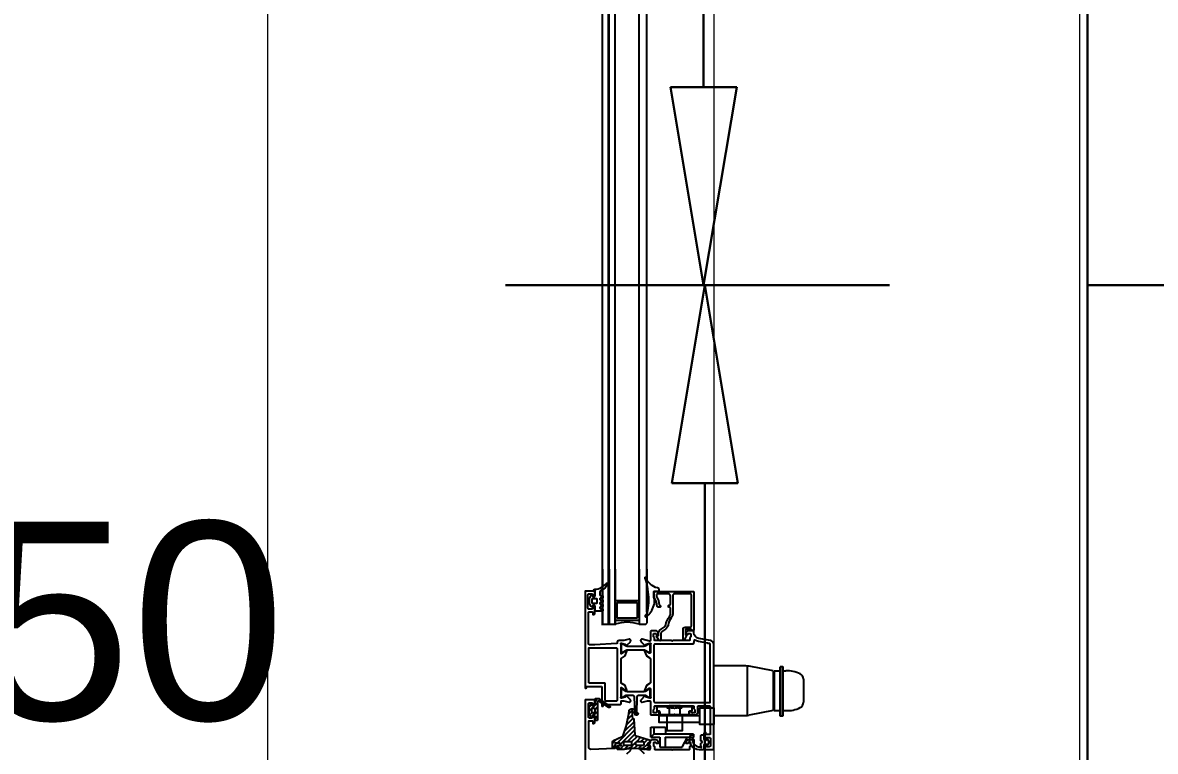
# Model space of a CAD drawing. Extents: x -1417 to 34975, y -245 to 8298.
# Drawn here: x 16771.5 to 16828.7, y 3331.4 to 3368.2 of the extents above; entities that cross this region are included whole.
import ezdxf
from ezdxf.enums import TextEntityAlignment as Align

# ---------------------------------------------------------------- set-up
doc = ezdxf.new("R2010")
doc.units = 0
doc.linetypes.add('HIDDEN', pattern=[0.375, 0.25, -0.125])
doc.layers.get('0').update_dxf_attribs({"color": 9, "lineweight": 9})
doc.layers.get('Defpoints').update_dxf_attribs({"color": 9, "lineweight": 9})
for name, color, linetype, lineweight in [('06D', 9, 'Continuous', 9), ('10', 9, 'Continuous', 9), ('15', 9, 'Continuous', 9), ('22', 8, 'Continuous', 9), ('E-DATA LIFT PRIZI', 7, 'Continuous', 30), ('E-UPS PANOSU', 7, 'Continuous', 30)]:
    doc.layers.add(name, color=color, linetype=linetype, lineweight=lineweight)
doc.styles.add('Arial', font='arial.ttf', dxfattribs={"height": 2.5})
doc.styles.add('MuuM_TEXT-STANDART', font='ARIALN.TTF')
doc.dimstyles.new('rota-tek', dxfattribs={"dimscale": 20, "dimtxt": 1, "dimasz": 0.5, "dimexe": 0.5, "dimexo": 0.5, "dimgap": 0.5, "dimtad": 1, "dimdec": 1, "dimrnd": 0.5, "dimdsep": 46, "dimtxsty": 'MuuM_TEXT-STANDART', "dimblk": 'CLOSEDBLANK', "dimcen": 0, "dimdle": 0.15, "dimclrd": 256, "dimclre": 256, "dimclrt": 256, "dimadec": 0, "dimazin": 0, "dimtfac": 5, "dimtdec": 1, "dimtix": 1, "dimtmove": 2, "dimatfit": 3, "dimfxl": 3, "dimfxlon": 1, "dimtolj": 1, "dimlwd": -1, "dimlwe": -1, "dimarcsym": 0})

# ---------------------------------------------------------------- blocks, each defined once
blk = doc.blocks.new('ciftkanatdograma_pr2')
at = {"layer": '06D', "lineweight": 25, "ltscale": 0.5}
h = blk.add_hatch(dxfattribs=at)
h.set_pattern_fill('ANSI31', color=256, scale=0.05, angle=450, style=0)
h.set_pattern_definition([(315, (109.6646, 131.83068), (0.1122532, 0.1122532), [])])
edge = h.paths.add_edge_path(flags=16)
edge.add_arc((-71.62, 0.488), 0.025, 180, 270, ccw=False)
edge.add_line((-71.645, 0.488), (-71.645, 0.588))
edge.add_arc((-71.62, 0.588), 0.025, 90, 180, ccw=False)
edge.add_line((-71.62, 0.613), (-71.44, 0.613))
edge.add_arc((-71.44, 0.588), 0.025, 0, 90, ccw=False)
edge.add_line((-71.415, 0.588), (-71.415, 0.488))
edge.add_arc((-71.44, 0.488), 0.025, 270, 360, ccw=False)
edge.add_line((-71.44, 0.463), (-71.62, 0.463))
edge = h.paths.add_edge_path()
edge.add_arc((-71.815, 0.493), 0.035, 270, 360)
edge.add_line((-71.78, 0.493), (-71.78, 0.573))
edge.add_arc((-71.795, 0.573), 0.015, 360, 402.1692)
edge.add_line((-71.784, 0.583), (-71.824, 0.625))
edge.add_arc((-71.795, 0.653), 0.04, 117.0437, 223.6131, ccw=False)
edge.add_line((-71.813, 0.689), (-71.724, 0.734))
edge.add_arc((-71.645, 0.578), 0.175, 90, 117.0437, ccw=False)
edge.add_line((-71.645, 0.753), (-71.415, 0.753))
edge.add_arc((-71.415, 0.578), 0.175, 62.9563, 90, ccw=False)
edge.add_line((-71.335, 0.734), (-71.247, 0.689))
edge.add_arc((-71.265, 0.653), 0.04, -43.6131, 62.9563, ccw=False)
edge.add_line((-71.236, 0.625), (-71.276, 0.583))
edge.add_arc((-71.265, 0.573), 0.015, 137.8308, 180)
edge.add_line((-71.28, 0.573), (-71.28, 0.493))
edge.add_arc((-71.245, 0.493), 0.035, 180, 270)
edge.add_line((-71.245, 0.458), (-70.965, 0.458))
edge.add_arc((-70.965, 0.418), 0.04, 0, 90, ccw=False)
edge.add_line((-70.925, 0.418), (-70.925, 0.273))
edge.add_arc((-70.975, 0.273), 0.05, -40.0348, 0, ccw=False)
edge.add_line((-70.936, 0.241), (-71.309, -0.293))
edge.add_arc((-71.34, -0.267), 0.04, 146.9957, 319.9652, ccw=False)
edge.add_line((-71.373, -0.245), (-71.055, 0.26))
edge.add_arc((-71.106, 0.292), 0.06, 326.9957, 506.1456)
edge.add_line((-71.155, 0.326), (-71.995, 0.326))
edge.add_arc((-71.995, 0.366), 0.04, 180, 270, ccw=False)
edge.add_line((-72.035, 0.366), (-72.035, 0.418))
edge.add_arc((-71.995, 0.418), 0.04, 90, 180, ccw=False)
edge.add_line((-71.995, 0.458), (-71.815, 0.458))
h = blk.add_hatch(dxfattribs=at)
h.set_pattern_fill('ANSI31', color=256, scale=0.05, style=0)
h.set_pattern_definition([(315, (-72.79522, -250.68329), (-0.1122532, -0.1122532), [])])
h.paths.add_polyline_path([(-71.671, -1.695), (-71.483, -1.514, 0.203536), (-71.453, -1.442), (-71.453, -1.362, 0.380587), (-71.541, -1.262, -0.061836), (-72.798, -0.955, -0.189764), (-72.852, -0.906), (-73.043, -0.477, 0.285747), (-73.133, -0.422), (-73.423, -0.422, 0.414214), (-73.443, -0.442), (-73.443, -0.532, 0.414214), (-73.423, -0.552), (-73.208, -0.552, -0.414214), (-73.173, -0.587), (-73.173, -0.777, -0.414214), (-73.198, -0.802), (-73.278, -0.802, -0.414214), (-73.303, -0.777), (-73.303, -0.742, 0.414214), (-73.333, -0.712), (-73.399, -0.712, 0.296563), (-73.417, -0.724), (-73.477, -0.859, 0.104779), (-73.493, -0.932), (-73.493, -1.012, -0.081633), (-73.493, -1.992), (-73.493, -2.072, 0.104779), (-73.477, -2.145), (-73.417, -2.28, 0.296563), (-73.399, -2.292), (-73.333, -2.292, 0.414214), (-73.303, -2.262), (-73.303, -2.227, -0.414214), (-73.278, -2.202), (-73.198, -2.202, -0.414214), (-73.173, -2.227), (-73.173, -2.287, 0.414214), (-73.148, -2.312), (-73.053, -2.312, 0.328426), (-73.005, -2.276), (-72.786, -1.574, -0.309555), (-72.764, -1.557), (-71.961, -1.502, 0.394287), (-71.943, -1.482, -0.364538), (-71.901, -1.432, -0.068684), (-71.601, -1.422, -0.950368), (-71.603, -1.462, 0.000002), (-71.603, -1.462), (-71.754, -1.609, 0.999219)])
h.paths.add_polyline_path([(-73.103, -1.362), (-73.103, -1.022, 0.414214), (-73.133, -0.992), (-73.263, -0.992, 0.414214), (-73.293, -1.022), (-73.293, -1.362, 0.414214), (-73.263, -1.392), (-73.133, -1.392, 0.414214)], flags=16)
h.paths.add_polyline_path([(-73.133, -1.612), (-73.263, -1.612, 0.414214), (-73.293, -1.642), (-73.293, -1.982, 0.414214), (-73.263, -2.012), (-73.133, -2.012, 0.414214), (-73.103, -1.982), (-73.103, -1.642, 0.414214)], flags=16)
for p, q in [((-66.975, -0.563), (-66.975, -1.763)), ((-65.975, -0.563), (-65.975, -1.763)), ((-71.782, -5.536), (-71.782, -7.15)), ((-69.282, -7.15), (-69.282, -5.536)), ((-71.778, -7.236), (-69.286, -7.236)), ((-71.532, -8.536), (-71.765, -7.32)), ((-69.532, -8.536), (-69.298, -7.32)), ((-69.532, -8.536), (-71.532, -8.536)), ((-71.803, -8.88), (-69.325, -8.88)), ((-71.803, -8.88, 0), (-69.325, -8.88, 0)), ((-69.325, -9.03), (-71.803, -9.03)), ((-69.325, -9.03, 0), (-71.803, -9.03, 0)), ((-71.532, -8.584), (-71.532, -8.88)), ((-69.532, -8.584), (-71.532, -8.584)), ((-71.532, -8.584, 0), (-71.532, -8.88, 0)), ((-69.532, -8.584, 0), (-71.532, -8.584, 0)), ((-71.532, -9.03), (-71.532, -9.173)), ((-71.532, -9.03, 0), (-71.532, -9.173, 0)), ((-69.532, -8.584), (-69.532, -8.88)), ((-69.532, -8.584, 0), (-69.532, -8.88, 0)), ((-69.532, -9.03), (-69.532, -9.173)), ((-69.532, -9.03, 0), (-69.532, -9.173, 0)), ((-69.946, -10.061, 0), (-71.118, -10.061, 0))]:
    blk.add_line(p, q, dxfattribs=at)
at = {"layer": '06D'}
for points in [[(-0.3, 17), (-149.7, 17)], [(-7.711, -5.535), (-141.935, -5.535)], [(-1.997, -22), (-1.997, -24), (-148, -24), (-148, -22)]]:
    blk.add_lwpolyline(points, dxfattribs=at)
at = {"layer": '06D', "lineweight": 25, "ltscale": 0.5}
for points in [[(-71.815, 0.458, 0.414214), (-71.78, 0.493), (-71.78, 0.573, 0.186103), (-71.784, 0.583), (-71.824, 0.625, -0.501687), (-71.813, 0.689), (-71.724, 0.734, -0.118551), (-71.645, 0.753), (-71.415, 0.753, -0.118551), (-71.335, 0.734), (-71.247, 0.689, -0.501687), (-71.236, 0.625), (-71.276, 0.583, 0.186103), (-71.28, 0.573), (-71.28, 0.493, 0.414214), (-71.245, 0.458), (-70.965, 0.458, -0.414214), (-70.925, 0.418), (-70.925, 0.273, -0.176484), (-70.936, 0.241), (-71.309, -0.293, -0.940455), (-71.373, -0.245), (-71.055, 0.26, 0.992608), (-71.155, 0.326), (-71.995, 0.326, -0.414214), (-72.035, 0.366), (-72.035, 0.418, -0.414214), (-71.995, 0.458)], [(-70.846, -1.676, -0.403142), (-70.75, -1.776), (-70.75, -2.017, -0.131652), (-70.763, -2.067), (-70.871, -2.254, 0.131652), (-70.875, -2.269), (-70.875, -2.294, 0.414214), (-70.845, -2.324), (-70.485, -2.324, 0.414214), (-70.455, -2.294), (-70.455, -2.269, 0.131652), (-70.459, -2.254), (-70.567, -2.067, -0.131652), (-70.58, -2.017), (-70.58, -1.171, -0.131652), (-70.567, -1.121), (-70.459, -0.934, 0.131652), (-70.455, -0.919), (-70.455, -0.894, 0.414214), (-70.485, -0.864), (-70.845, -0.864, 0.414214), (-70.875, -0.894), (-70.875, -0.919, 0.131652), (-70.871, -0.934), (-70.763, -1.121, -0.131652), (-70.75, -1.171), (-70.75, -1.412, -0.403142), (-70.846, -1.512), (-71.702, -1.544, 0.962756), (-71.702, -1.644)], [(-68.28, -1.121), (-68.173, -0.934, 0.131652), (-68.169, -0.919), (-68.169, -0.894, 0.414214), (-68.199, -0.864), (-68.559, -0.864, 0.414214), (-68.589, -0.894), (-68.589, -0.919, 0.131652), (-68.585, -0.934), (-68.477, -1.121, -0.131652), (-68.464, -1.171), (-68.464, -2.017, -0.131652), (-68.477, -2.067), (-68.585, -2.254, 0.131652), (-68.589, -2.269), (-68.589, -2.294, 0.414214), (-68.559, -2.324), (-68.199, -2.324, 0.414214), (-68.169, -2.294), (-68.169, -2.269, 0.131652), (-68.173, -2.254), (-68.28, -2.067, -0.131652), (-68.294, -2.017), (-68.294, -1.171, -0.131652)], [(-66.875, -0.693, -0.414214), (-66.845, -0.663), (-66.105, -0.663, -0.414214), (-66.075, -0.693), (-66.075, -1.633, -0.414214), (-66.105, -1.663), (-66.845, -1.663, -0.414214), (-66.875, -1.633)], [(-65.505, -2.533), (-65.505, -2.753, 0.414214), (-65.475, -2.783), (-65.437, -2.783, 0.356389), (-65.339, -2.703, -0.262181), (-64.825, -2.11, 0.316752), (-64.805, -2.082, 0.499585), (-64.843, -2.053, -0.048291), (-65.399, -2.195, -0.086497), (-66.497, -2.192, -0.16681), (-66.725, -2.08, 0.169383), (-66.746, -2.066), (-66.759, -2.063, 0.513067), (-66.806, -2.129, 0.159858), (-66.231, -2.509, 0.178819), (-65.865, -2.527), (-65.845, -2.517, -0.13005), (-65.796, -2.503), (-65.535, -2.503, -0.414214)]]:
    blk.add_lwpolyline(points, format="xyb", close=True, dxfattribs=at)
for points in [[(-65.409, 0.475, 0.220745), (-65.099, -0.119, -0.651907), (-65.155, -0.188, -0.176952), (-65.447, 0.128, 0.281357), (-65.59, 0.216), (-65.671, 0.216), (-65.685, 0.216), (-65.692, 0.215), (-65.699, 0.214), (-65.707, 0.211), (-65.714, 0.207), (-65.72, 0.201), (-65.725, 0.195), (-65.729, 0.188), (-65.732, 0.181), (-65.735, 0.166), (-65.735, 0.09), (-65.735, 0.087), (-65.735, 0.084), (-65.737, 0.081), (-65.738, 0.079), (-65.74, 0.076), (-65.743, 0.074), (-65.746, 0.072), (-65.749, 0.071), (-65.755, 0.07), (-65.835, 0.07), (-65.837, 0.07), (-65.84, 0.071), (-65.843, 0.072), (-65.846, 0.074), (-65.849, 0.076), (-65.851, 0.079), (-65.852, 0.081), (-65.854, 0.084), (-65.855, 0.09), (-65.855, 0.166), (-65.855, 0.173), (-65.857, 0.181), (-65.86, 0.188), (-65.864, 0.195), (-65.869, 0.201), (-65.875, 0.207), (-65.882, 0.211), (-65.89, 0.214), (-65.905, 0.216), (-65.912, 0.215), (-65.919, 0.214), (-65.927, 0.211), (-65.934, 0.207), (-65.94, 0.201), (-65.945, 0.195), (-65.949, 0.188), (-65.952, 0.181), (-65.955, 0.166), (-65.955, 0.09), (-65.955, 0.087), (-65.955, 0.084), (-65.957, 0.081), (-65.958, 0.079), (-65.96, 0.076), (-65.963, 0.074), (-65.966, 0.072), (-65.969, 0.071), (-65.975, 0.07), (-66.055, 0.07), (-66.057, 0.07), (-66.06, 0.071), (-66.063, 0.072), (-66.066, 0.074), (-66.069, 0.076), (-66.071, 0.079), (-66.072, 0.081), (-66.074, 0.084), (-66.075, 0.09), (-66.075, 0.166), (-66.075, 0.173), (-66.077, 0.181), (-66.08, 0.188), (-66.084, 0.195), (-66.089, 0.201), (-66.095, 0.207), (-66.102, 0.211), (-66.11, 0.214), (-66.125, 0.216), (-66.132, 0.215), (-66.139, 0.214), (-66.147, 0.211), (-66.154, 0.207), (-66.16, 0.201), (-66.165, 0.195), (-66.169, 0.188), (-66.172, 0.181), (-66.175, 0.166), (-66.175, 0.09), (-66.175, 0.087), (-66.175, 0.084), (-66.177, 0.081), (-66.178, 0.079), (-66.18, 0.076), (-66.183, 0.074), (-66.186, 0.072), (-66.189, 0.071), (-66.195, 0.07), (-66.275, 0.07), (-66.277, 0.07), (-66.28, 0.071), (-66.283, 0.072), (-66.286, 0.074), (-66.289, 0.076), (-66.291, 0.079), (-66.292, 0.081), (-66.294, 0.084), (-66.295, 0.09), (-66.295, 0.166), (-66.295, 0.173), (-66.297, 0.181), (-66.3, 0.188), (-66.304, 0.195), (-66.309, 0.201), (-66.315, 0.207), (-66.322, 0.211), (-66.33, 0.214), (-66.345, 0.216), (-66.352, 0.215), (-66.359, 0.214), (-66.367, 0.211), (-66.374, 0.207), (-66.38, 0.201), (-66.385, 0.195), (-66.389, 0.188), (-66.392, 0.181), (-66.395, 0.166), (-66.395, 0.09), (-66.395, 0.087), (-66.395, 0.084), (-66.397, 0.081), (-66.398, 0.079), (-66.4, 0.076), (-66.403, 0.074), (-66.406, 0.072), (-66.409, 0.071), (-66.414, 0.07), (-66.494, 0.07), (-66.497, 0.07), (-66.5, 0.071), (-66.503, 0.072), (-66.506, 0.074), (-66.509, 0.076), (-66.511, 0.078), (-66.512, 0.081), (-66.514, 0.084), (-66.515, 0.09), (-66.515, 0.428, -0.414214), (-66.485, 0.458), (-66.253, 0.458, 0.414214), (-66.223, 0.488), (-66.223, 0.553, 0.291535), (-66.235, 0.571), (-66.283, 0.591, -0.613042), (-66.285, 0.654), (-66.166, 0.717, -0.127095), (-66.103, 0.733), (-65.903, 0.733, -0.127095), (-65.84, 0.717), (-65.732, 0.66, -0.585233), (-65.732, 0.59), (-65.779, 0.565, 0.167811), (-65.783, 0.553), (-65.783, 0.488, 0.414214), (-65.753, 0.458), (-65.458, 0.458), (-65.458, 0.522, -0.394677), (-65.409, 0.475)], [(-73.493, -1.992, 0.081633), (-73.493, -1.012), (-73.493, -0.932, -0.104779), (-73.477, -0.859), (-73.417, -0.724, -0.296563), (-73.399, -0.712), (-73.333, -0.712, -0.414214), (-73.303, -0.742), (-73.303, -0.777, 0.414214), (-73.278, -0.802), (-73.198, -0.802, 0.414214), (-73.173, -0.777), (-73.173, -0.587, 0.414214), (-73.208, -0.552), (-73.423, -0.552, -0.414214), (-73.443, -0.532), (-73.443, -0.442, -0.414214), (-73.423, -0.422), (-73.133, -0.422, -0.285747), (-73.043, -0.477), (-72.852, -0.906, 0.189764), (-72.798, -0.955, 0.061836), (-71.541, -1.262, -0.380587), (-71.453, -1.362), (-71.453, -1.442, -0.203536), (-71.483, -1.514), (-71.671, -1.695, -0.999219), (-71.754, -1.609), (-71.603, -1.462, 0.950364), (-71.601, -1.422, 0.068684), (-71.901, -1.432, 0.364538), (-71.943, -1.482, -0.394287), (-71.961, -1.502), (-72.764, -1.557, 0.309555), (-72.786, -1.574), (-73.005, -2.276, -0.328426), (-73.053, -2.312), (-73.148, -2.312, -0.414214), (-73.173, -2.287), (-73.173, -2.227, 0.414214), (-73.198, -2.202), (-73.278, -2.202, 0.414214), (-73.303, -2.227), (-73.303, -2.262, -0.414214), (-73.333, -2.292), (-73.399, -2.292, -0.296563), (-73.417, -2.28), (-73.477, -2.145, -0.104779), (-73.493, -2.072), (-73.493, -1.992)]]:
    blk.add_lwpolyline(points, format="xyb", dxfattribs=at)
at = {"layer": '06D', "lineweight": 25, "ltscale": 0.5, "elevation": 0}
blk.add_lwpolyline([(-69.325, -8.88), (-71.803, -8.88), (-71.803, -9.03), (-69.325, -9.03)], close=True, dxfattribs=at)
at = {"layer": '06D', "lineweight": 25, "ltscale": 0.5}
for centre, radius, start, end in [((-68.925, -1.163), 1.85, 341.0754, 18.9246), ((-70.882, -7.15), 0.9, 180, 190.8855), ((-70.182, -7.15), 0.9, 349.1145, 0), ((-70.139, -9.268, 0), 1.396, 176.0974, 206.7398), ((-70.925, -9.268, 0), 1.396, 333.2602, 3.9026), ((-71.118, -9.761, 0), 0.3, 206.7398, 270), ((-69.946, -9.761, 0), 0.3, 270, 333.2602)]:
    blk.add_arc(centre, radius, start, end, dxfattribs=at)
at = {"layer": '10', "lineweight": 25, "ltscale": 0.5}
for p, q in [((-73.382, -2.815), (-73.382, -2.985)), ((-72.882, -2.815), (-73.382, -2.815)), ((-72.719, -2.511), (-72.882, -2.351)), ((-72.882, -2.351), (-72.719, -2.351)), ((-72.882, -2.351), (-72.882, -2.815)), ((-72.719, -2.351), (-72.373, -2.351)), ((-72.373, -2.511), (-72.719, -2.511)), ((-72.719, -4.507), (-72.719, -2.511)), ((-72.373, -2.351), (-72.373, -3.092)), ((-73.382, -2.985), (-73.382, -3.946)), ((-72.882, -3.086), (-73.382, -3.086)), ((-72.882, -3.086), (-72.882, -4.507)), ((-72.373, -3.092), (-72.719, -3.092)), ((-73.382, -3.946), (-72.882, -4.216)), ((-72.719, -4.507), (-72.882, -4.507))]:
    blk.add_line(p, q, dxfattribs=at)
for points in [[(-73.727, -1.152), (-73.556, -1.325), (-73.538, -1.337, 0.700084), (-73.43, -1.262), (-73.5, -1.001), (-73.5, -0.696, -0.414214), (-73.47, -0.666), (-73.33, -0.666, -0.414214), (-73.3, -0.696), (-73.3, -0.846, 0.414214), (-73.29, -0.856), (-73.28, -0.856, 0.414214), (-73.18, -0.756), (-73.18, -0.666, 0.414214), (-73.3, -0.546), (-73.421, -0.546, -0.403083), (-73.451, -0.517), (-73.496, 0.671, -0.425337), (-73.396, 0.774), (-73.077, 0.774), (-73.077, 0.764), (-72.927, 0.764), (-72.927, 0.774), (-72.597, 0.774), (-72.597, 0.764), (-72.447, 0.764), (-72.447, 0.774), (-72.18, 0.774), (-72.18, 0.764), (-72.05, 0.764), (-72.05, 0.594, -0.414214), (-72.08, 0.564), (-72.18, 0.564), (-72.18, 0.514, 0.414214), (-72.13, 0.464), (-71.82, 0.464, 0.414214), (-71.75, 0.534), (-71.75, 0.554, 0.414214), (-71.76, 0.564), (-71.86, 0.564, -0.414214), (-71.91, 0.614), (-71.91, 0.734, -0.414214), (-71.86, 0.784), (-71.19, 0.784, -0.414214), (-71.14, 0.734), (-71.14, 0.614, -0.414214), (-71.19, 0.564), (-71.29, 0.564, 0.414214), (-71.3, 0.554), (-71.3, 0.534, 0.414214), (-71.23, 0.464), (-71.01, 0.464, 0.414214), (-71, 0.474), (-71, 0.954, 0.414214), (-71.01, 0.964), (-78.99, 0.964, 0.414214)], [(-68.12, -0.658, -0.459137), (-68.156, -0.63), (-68.21, 0.464), (-68.21, 0.734, -0.414214), (-68.16, 0.784), (-66.58, 0.784, -0.414214), (-66.55, 0.754), (-66.55, 0.594, -0.414214), (-66.58, 0.564), (-66.68, 0.564), (-66.68, 0.514, 0.414214), (-66.63, 0.464), (-66.32, 0.464, 0.414214), (-66.25, 0.534), (-66.25, 0.554, 0.414214), (-66.26, 0.564), (-66.36, 0.564, -0.414214), (-66.41, 0.614), (-66.41, 0.764, -0.414214), (-66.36, 0.814), (-65.69, 0.814, -0.414214), (-65.64, 0.764), (-65.64, 0.614, -0.414214), (-65.69, 0.564), (-65.79, 0.564, 0.414214), (-65.8, 0.554), (-65.8, 0.534, 0.414214), (-65.73, 0.464), (-65.51, 0.464, 0.414214), (-65.5, 0.474), (-65.5, 0.954, 0.414214), (-65.51, 0.964), (-70.375, 0.964, 0.535184), (-70.398, 0.93), (-70.38, 0.886), (-70.35, 0.886, -0.414214), (-70.32, 0.856), (-70.32, 0.144, -0.414214), (-70.35, 0.114), (-71.295, 0.114, 0.535184), (-71.318, 0.08), (-71.308, 0.055, 0.302776), (-71.28, 0.036), (-71.25, 0.036, -0.414214), (-71.22, 0.006), (-71.22, -0.826, 0.414214), (-71.19, -0.856), (-71.071, -0.856, -0.414214), (-71.041, -0.886), (-71.041, -1.001), (-71.111, -1.262, 0.700084), (-71.003, -1.337), (-70.985, -1.325), (-70.814, -1.152, 0.607471), (-70.83, -1.092, -0.283637), (-70.853, -1.07), (-70.902, -0.886, -1.229391), (-70.852, -0.856), (-70.377, -0.856), (-70.54, -1.122, 0.859449), (-70.51, -1.147), (-70.265, -1.055), (-70.143, -0.856), (-68.898, -0.856), (-68.776, -1.055), (-68.532, -1.147, 0.859449), (-68.501, -1.122), (-68.664, -0.856), (-68.19, -0.856, -1.229391), (-68.139, -0.886), (-68.189, -1.07, -0.283637), (-68.211, -1.092, 0.607471), (-68.227, -1.152), (-68.056, -1.325), (-68.038, -1.337, 0.700084), (-67.93, -1.262), (-68, -1.001), (-68, -0.756, 0.474196), (-68.12, -0.658)], [(-73.08, -2.336, -0.414222), (-73, -2.416), (-73, -2.586, -0.414214), (-73.15, -2.736), (-73.19, -2.736, -0.414214), (-73.2, -2.726), (-73.2, -2.665, -0.366034), (-73.175, -2.635, 0.365977), (-73.15, -2.606), (-73.15, -2.516, 0.414214), (-73.18, -2.486), (-73.29, -2.486, 0.365977), (-73.32, -2.511, -0.365977), (-73.349, -2.536), (-73.47, -2.536, 0.414214), (-73.5, -2.566), (-73.5, -3.406), (-73.53, -3.436), (-73.5, -3.466), (-73.5, -4.306, 0.414214), (-73.47, -4.336), (-73.349, -4.336, -0.365977), (-73.32, -4.361, 0.365977), (-73.29, -4.386), (-73.18, -4.386, 0.414214), (-73.15, -4.356), (-73.15, -4.266, 0.365977), (-73.175, -4.236, -0.366034), (-73.2, -4.206), (-73.2, -4.146, -0.414214), (-73.19, -4.136), (-73.15, -4.136, -0.414214), (-73, -4.286), (-73, -4.526, -0.414214), (-73.01, -4.536), (-76.99, -4.536, -0.414214)], [(-73.727, -2.039), (-73.556, -1.867), (-73.538, -1.854, -0.700084), (-73.43, -1.929), (-73.5, -2.19), (-73.5, -2.306, 0.414214), (-73.47, -2.336), (-73.33, -2.336, 0.414214), (-73.3, -2.306), (-73.3, -2.196, -0.414214), (-73.29, -2.186), (-73.28, -2.186, -0.414214), (-73.18, -2.286), (-73.18, -2.306, 0.414214), (-73.15, -2.336), (-73.08, -2.336)]]:
    blk.add_lwpolyline(points, format="xyb", dxfattribs=at)
for points in [[(-71.62, 0.463, -0.414214), (-71.645, 0.488), (-71.645, 0.588, -0.414214), (-71.62, 0.613), (-71.44, 0.613, -0.414214), (-71.415, 0.588), (-71.415, 0.488, -0.414214), (-71.44, 0.463)], [(-70.15, -0.036), (-70.99, -0.036, 0.414214), (-71.04, -0.086), (-71.04, -0.626, 0.414214), (-70.99, -0.676), (-68.43, -0.676, 0.414214), (-68.38, -0.626), (-68.38, 0.784), (-70.09, 0.784, 0.414214), (-70.14, 0.734), (-70.14, -0.026, -0.414214)], [(-65.898, 0.599, -0.359904), (-65.873, 0.57), (-65.873, 0.394, -0.414214), (-65.903, 0.364), (-66.103, 0.364, -0.414214), (-66.133, 0.394), (-66.133, 0.57, -0.359904), (-66.109, 0.599, -0.094739)], [(-73.103, -1.36, -0.414214), (-73.133, -1.39), (-73.263, -1.39, -0.414214), (-73.293, -1.36), (-73.293, -1.02, -0.414214), (-73.263, -0.99), (-73.133, -0.99, -0.414214), (-73.103, -1.02)], [(-73.103, -1.98, -0.414214), (-73.133, -2.01), (-73.263, -2.01, -0.414214), (-73.293, -1.98), (-73.293, -1.64, -0.414214), (-73.263, -1.61), (-73.133, -1.61, -0.414214), (-73.103, -1.64)], [(-67.849, -2.536, 0.365977), (-67.82, -2.511, -0.365977), (-67.79, -2.486), (-67.68, -2.486, -0.414214), (-67.65, -2.516), (-67.65, -2.606, -0.365977), (-67.675, -2.635, 0.366034), (-67.7, -2.665), (-67.7, -2.726, 0.414214), (-67.69, -2.736), (-67.65, -2.736, 0.414214), (-67.5, -2.586), (-67.5, -2.416, 0.414214), (-67.58, -2.336), (-68, -2.336, -0.493043), (-68.029, -2.298), (-67.93, -1.929, 0.700084), (-68.038, -1.854), (-68.056, -1.867), (-68.227, -2.039, 0.607471), (-68.211, -2.1, -0.283637), (-68.189, -2.121), (-68.139, -2.305, -1.229391), (-68.19, -2.336), (-68.611, -2.336, -0.585524), (-68.636, -2.29), (-68.502, -2.071, 0.713664), (-68.527, -2.042), (-68.776, -2.136), (-68.89, -2.321, -0.261412), (-68.915, -2.336), (-70.126, -2.336, -0.261412), (-70.152, -2.321), (-70.265, -2.136), (-70.515, -2.042, 0.713664), (-70.539, -2.071), (-70.405, -2.29, -0.585524), (-70.431, -2.336), (-70.852, -2.336, -1.229391), (-70.902, -2.305), (-70.853, -2.121, -0.283637), (-70.83, -2.1, 0.607471), (-70.814, -2.039), (-70.985, -1.867), (-71.003, -1.854, 0.700084), (-71.111, -1.929), (-71.041, -2.19), (-71.041, -2.306, -0.414214), (-71.071, -2.336), (-71.72, -2.336, 0.414214), (-71.75, -2.366), (-71.75, -2.686, 0.414222), (-71.65, -2.786), (-71.61, -2.786, 0.414214), (-71.6, -2.776), (-71.6, -2.665, 0.366034), (-71.625, -2.635, -0.365977), (-71.65, -2.606), (-71.65, -2.516, -0.414214), (-71.62, -2.486), (-71.51, -2.486, -0.365977), (-71.48, -2.511, 0.365977), (-71.451, -2.536), (-71.33, -2.536, -0.414214), (-71.3, -2.566), (-71.3, -3.506), (-71.27, -3.536), (-71.3, -3.566), (-71.3, -4.506, -0.414214), (-71.33, -4.536), (-71.451, -4.536, 0.365977), (-71.48, -4.561, -0.365977), (-71.51, -4.586), (-71.62, -4.586, -0.414214), (-71.65, -4.556), (-71.65, -4.466, -0.365977), (-71.625, -4.436, 0.366034), (-71.6, -4.406), (-71.6, -4.296, 0.414214), (-71.61, -4.286), (-71.65, -4.286, 0.414214), (-71.75, -4.386), (-71.75, -4.586, 0.414214), (-71.6, -4.736), (-71.33, -4.736, -0.414214), (-71.3, -4.766), (-71.3, -5.326, -0.414214), (-71.33, -5.356), (-72.72, -5.356, -0.414214), (-72.75, -5.326), (-72.75, -5.166, -0.414214), (-72.72, -5.136), (-72.65, -5.136), (-72.65, -5.086, 0.414214), (-72.7, -5.036), (-72.955, -5.036, 0.414214), (-73.025, -5.106), (-73.025, -5.126, 0.414214), (-73.015, -5.136), (-72.94, -5.136, -0.414214), (-72.89, -5.186), (-72.89, -5.326, -0.414214), (-72.94, -5.376), (-73.31, -5.376, -0.414214), (-73.36, -5.326), (-73.36, -5.186, -0.414214), (-73.31, -5.136), (-73.235, -5.136, 0.414214), (-73.225, -5.126), (-73.225, -5.106, 0.414214), (-73.295, -5.036), (-73.47, -5.036, 0.414214), (-73.5, -5.066), (-73.5, -5.506, 0.414214), (-73.47, -5.536), (-68.2, -5.536, 0.363975), (-68.003, -5.37), (-67.9, -4.783, -0.36397), (-67.604, -4.536), (-67.53, -4.536, 0.414214), (-67.5, -4.506), (-67.5, -4.286, 0.414214), (-67.65, -4.136), (-67.69, -4.136, 0.414214), (-67.7, -4.146), (-67.7, -4.206, 0.366034), (-67.675, -4.236, -0.365977), (-67.65, -4.266), (-67.65, -4.356, -0.414214), (-67.68, -4.386), (-67.79, -4.386, -0.365977), (-67.82, -4.361, 0.365977), (-67.849, -4.336), (-67.97, -4.336, -0.414214), (-68, -4.306), (-68, -3.466), (-68.03, -3.436), (-68, -3.406), (-68, -2.566, -0.414214), (-67.97, -2.536)], [(-71.401, -3.583), (-71.401, -3.683, -1), (-71.401, -3.743), (-71.401, -3.806), (-71.371, -3.823), (-71.401, -3.84), (-71.401, -3.903, 0.414214), (-71.371, -3.933, -0.414214), (-71.321, -3.983), (-71.321, -4.333, -0.414214), (-71.421, -4.433), (-71.541, -4.433, -0.414214), (-71.571, -4.403), (-71.571, -4.313, 0.414214), (-71.601, -4.283), (-71.651, -4.283, -0.414214), (-71.751, -4.183), (-71.751, -4.133), (-71.751, -3.583), (-71.721, -3.553), (-71.751, -3.523), (-71.751, -2.973), (-71.751, -2.923, -0.414214), (-71.651, -2.823), (-71.601, -2.823, 0.414214), (-71.571, -2.793), (-71.571, -2.703, -0.414214), (-71.541, -2.673), (-71.421, -2.673, -0.414214), (-71.321, -2.773), (-71.321, -3.123, -0.414214), (-71.371, -3.173, 0.414214), (-71.401, -3.203), (-71.401, -3.333, -1), (-71.401, -3.393), (-71.401, -3.523), (-71.431, -3.553)], [(-68.201, -5.356, 0.207097), (-68.15, -5.333), (-68.15, -5.236), (-68.132, -5.236), (-68.047, -4.757, -0.106114), (-67.976, -4.582, 0.602221), (-68.001, -4.536), (-68.05, -4.536, -0.162278), (-68.11, -4.516), (-68.15, -4.516, -0.414214), (-68.18, -4.486), (-68.18, -2.566, 0.414214), (-68.23, -2.516), (-71.07, -2.516, 0.414214), (-71.12, -2.566), (-71.12, -5.356)], [(-66.318, -3.314), (-66.318, -3.274, -0.414214), (-66.288, -3.244), (-66.248, -3.244, -0.414214), (-66.218, -3.274), (-66.218, -3.294, 0.414214), (-66.168, -3.344), (-65.738, -3.344, 0.414214), (-65.638, -3.244), (-65.638, -2.695, 0.414214), (-65.688, -2.645), (-65.74, -2.645, 0.127567), (-65.774, -2.653, -0.09888), (-66.192, -2.787, 0.367727), (-66.218, -2.816, -0.399482), (-66.248, -2.844), (-66.288, -2.844, -0.414214), (-66.318, -2.814), (-66.318, -2.723, -0.400329), (-66.271, -2.673, 0.114933), (-65.834, -2.55, -0.127017), (-65.737, -2.525), (-65.548, -2.525, -0.414214), (-65.518, -2.555), (-65.518, -4.495, -0.414214), (-65.548, -4.525), (-67.468, -4.525, -0.414214), (-67.498, -4.495), (-67.498, -4.435, -0.414214), (-67.468, -4.405), (-67.448, -4.405), (-67.448, -4.105), (-67.718, -4.105), (-67.738, -4.14, -0.414214), (-67.779, -4.151), (-67.95, -4.052, -0.767327), (-67.932, -3.985), (-67.428, -3.985, -0.414214), (-67.328, -4.085), (-67.328, -4.355, 0.414214), (-67.278, -4.405), (-65.688, -4.405, 0.414214), (-65.638, -4.355), (-65.638, -3.564, 0.414214), (-65.738, -3.464), (-66.652, -3.464, -0.172094), (-66.853, -3.393, 0.126051), (-67.214, -3.227, -0.197455), (-67.419, -3.096), (-67.527, -2.941, 0.244698), (-67.674, -2.865), (-67.954, -2.865, -0.767327), (-67.981, -2.763), (-67.783, -2.649, -0.57735), (-67.738, -2.675), (-67.738, -2.745), (-67.674, -2.745, -0.244698), (-67.429, -2.873), (-67.326, -3.027, 0.197455), (-67.198, -3.109, -0.126051), (-66.783, -3.3, 0.178336), (-66.652, -3.344), (-66.348, -3.344, 0.414214)], [(-73.284, -5.156), (-73.224, -5.156), (-73.224, -5.076, 0.236068), (-73.304, -5.036), (-73.468, -5.036, -0.414214), (-73.518, -4.986), (-73.518, -4.814, -0.557109), (-72.795, -4.367, -0.284432), (-72.754, -4.434, -0.557109), (-72.862, -4.501, 0.59685), (-73.366, -4.856, 2.161979), (-73.331, -4.886), (-73.189, -4.886, 1), (-73.069, -4.886), (-72.804, -4.886, -0.414214), (-72.754, -4.936), (-72.754, -4.986, -0.414214), (-72.804, -5.036), (-72.954, -5.036, 0.236068), (-73.034, -5.076), (-73.034, -5.156), (-72.974, -5.156), (-72.974, -5.189, -0.323522), (-73.008, -5.237), (-73.101, -5.268, -0.019238), (-73.109, -5.27), (-73.149, -5.27, -0.019238), (-73.156, -5.268), (-73.249, -5.237, -0.323522), (-73.284, -5.189)]]:
    blk.add_lwpolyline(points, format="xyb", close=True, dxfattribs=at)
blk.add_lwpolyline([(-72.132, -4.84), (-72.132, -2.774), (-71.782, -2.774), (-71.782, -4.84)], dxfattribs=at)
for points in [[(-71.751, -3.186), (-71.751, -3.94), (-72.552, -3.94), (-72.552, -3.186)], [(-71.751, -3.289), (-71.751, -3.837), (-71.3, -3.837), (-71.3, -3.289)], [(-71.399, -5.54), (-72.232, -5.54), (-72.232, -4.84), (-71.399, -4.84)]]:
    blk.add_lwpolyline(points, close=True, dxfattribs=at)
blk.add_arc((-71.62, -4.456), 0.03, 99.5941, 180, dxfattribs=at)
at = {"layer": '15', "lineweight": 25, "ltscale": 0.5}
for p, q in [((-67.217, 0.074), (-16.78, 0.075)), ((-67.175, 0.025), (-67.125, 0.075)), ((-67.175, 0.025), (-67.175, -0.563)), ((-64.4, 0.075), (-67.125, 0.075)), ((-67.217, -0.226), (-16.78, -0.225)), ((-67.217, -0.264), (-16.78, -0.263)), ((-67.217, -0.564), (-16.78, -0.563)), ((-64.4, -0.225), (-67.175, -0.225)), ((-64.4, -0.263), (-67.175, -0.263)), ((-64.4, -0.563), (-67.175, -0.563)), ((-67.175, -1.763), (-67.175, -2.113)), ((-64.4, -1.763), (-67.175, -1.763)), ((-67.175, -2.113), (-67.125, -2.163)), ((-64.4, -2.163), (-67.125, -2.163)), ((-64.4, -2.163), (-66.669, -2.163)), ((-66.568, -1.764), (-16.78, -1.763)), ((-66.568, -2.164), (-16.78, -2.163))]:
    blk.add_line(p, q, dxfattribs=at)
blk = doc.blocks.new('0_windowno')
at = {"style": 'Arial'}
blk.add_attdef('GENISLIK', text='', height=2, dxfattribs=at).set_placement((4.036, 0), align=Align.BOTTOM_LEFT)
blk.add_attdef('PENCERENO', text='', height=2, dxfattribs=at).set_placement((0, 0), align=Align.MIDDLE_CENTER)
blk.add_attdef('YUKSEKLIK', text='', height=2, dxfattribs=at).set_placement((4.036, -0.5), align=Align.TOP_LEFT)
blk = doc.blocks.new('_ClosedBlank')
at = {"color": 0, "linetype": 'ByBlock', "lineweight": -2}
for p, q in [((-1, 0.1667), (0, 0)), ((-1, 0.1667), (-1, -0.1667)), ((0, 0), (-1, -0.1667))]:
    blk.add_line(p, q, dxfattribs=at)
blk = doc.blocks.new('*D816')
at = {"layer": 'Defpoints', "color": 0, "transparency": 16777216}
for p in [(16805.863, 3434.949), (16825.237, 3434.949), (16825.237, 3354.949)]:
    blk.add_point(p, dxfattribs=at)
at = {"layer": 'E-DATA LIFT PRIZI', "transparency": 16777216}
for p, q in [((16815.237, 3434.949), (16795.863, 3434.949)), ((16805.863, 3364.949), (16805.863, 3424.949)), ((16815.237, 3354.949), (16795.863, 3354.949))]:
    blk.add_line(p, q, dxfattribs=at)
at = {"layer": 'E-DATA LIFT PRIZI', "transparency": 16777216, "xscale": 10, "yscale": 10, "zscale": 10}
for p, rotation in [((16805.863, 3434.949), 90), ((16805.863, 3354.949), 270)]:
    blk.add_blockref('_ClosedBlank', p, dxfattribs=dict(at, rotation=rotation))
at = {"layer": 'E-DATA LIFT PRIZI', "transparency": 16777216, "insert": (16785.651, 3394.949), "char_height": 20, "attachment_point": 5, "rotation": 90, "style": 'MuuM_TEXT-STANDART'}
blk.add_mtext('\\A1;80', dxfattribs=at)
blk = doc.blocks.new('*D817')
at = {"layer": 'Defpoints', "color": 0, "transparency": 16777216}
for p in [(16825.237, 3354.949), (16805.918, 3274.949), (16825.237, 3274.949)]:
    blk.add_point(p, dxfattribs=at)
at = {"layer": 'E-DATA LIFT PRIZI', "transparency": 16777216}
for p, q in [((16815.237, 3354.949), (16795.918, 3354.949)), ((16805.918, 3344.949), (16805.918, 3284.949)), ((16815.237, 3274.949), (16795.918, 3274.949))]:
    blk.add_line(p, q, dxfattribs=at)
at = {"layer": 'E-DATA LIFT PRIZI', "transparency": 16777216, "xscale": 10, "yscale": 10, "zscale": 10}
for p, rotation in [((16805.918, 3354.949), 90), ((16805.918, 3274.949), 270)]:
    blk.add_blockref('_ClosedBlank', p, dxfattribs=dict(at, rotation=rotation))
at = {"layer": 'E-DATA LIFT PRIZI', "transparency": 16777216, "insert": (16785.707, 3314.949), "char_height": 20, "attachment_point": 5, "rotation": 90, "style": 'MuuM_TEXT-STANDART'}
blk.add_mtext('\\A1;80', dxfattribs=at)

msp = doc.modelspace()

# ---------------------------------------------------------------- linework, layer by layer
at = {"layer": 'E-UPS PANOSU', "color": 7}
for points in [[(16825.237, 3354.949), (16825.237, 3434.949), (16905.237, 3434.949), (16905.237, 3354.949)], [(16825.237, 3274.949), (16825.237, 3354.949), (16905.237, 3354.949), (16905.237, 3274.949)]]:
    msp.add_lwpolyline(points, close=True, dxfattribs=at)

# ---------------------------------------------------------------- block references
at = {"layer": '10', "linetype": 'HIDDEN', "rotation": 90}
msp.add_blockref('ciftkanatdograma_pr2', (16800.838, 3405), dxfattribs=at)
at = {"layer": '22'}
ref = msp.add_blockref('0_windowno', (16742.196, 3330), dxfattribs=dict(at, xscale=5, yscale=5, zscale=5))
ref.add_attrib('GENISLIK', '150', dxfattribs={"layer": '0', "height": 10, "style": 'Arial'}).set_placement((16761.439, 3330), align=Align.BOTTOM_LEFT)

# ---------------------------------------------------------------- dimensions: what is measured, and where the dimension line sits
at = {"layer": 'E-DATA LIFT PRIZI', "color": 1}
for base, p2, picture, middle in [((16805.863, 3434.949), (16825.237, 3434.949), '*D816', (16785.651, 3394.949)), ((16805.918, 3274.949), (16825.237, 3274.949), '*D817', (16785.707, 3314.949))]:
    dim = msp.add_linear_dim(base=base, p1=(16825.237, 3354.949), p2=p2, angle=90, dimstyle='rota-tek', dxfattribs=at)
    dim.commit()
    dim.dimension.update_dxf_attribs({"geometry": picture, "text_midpoint": middle})

doc.saveas('drawing.dxf')
